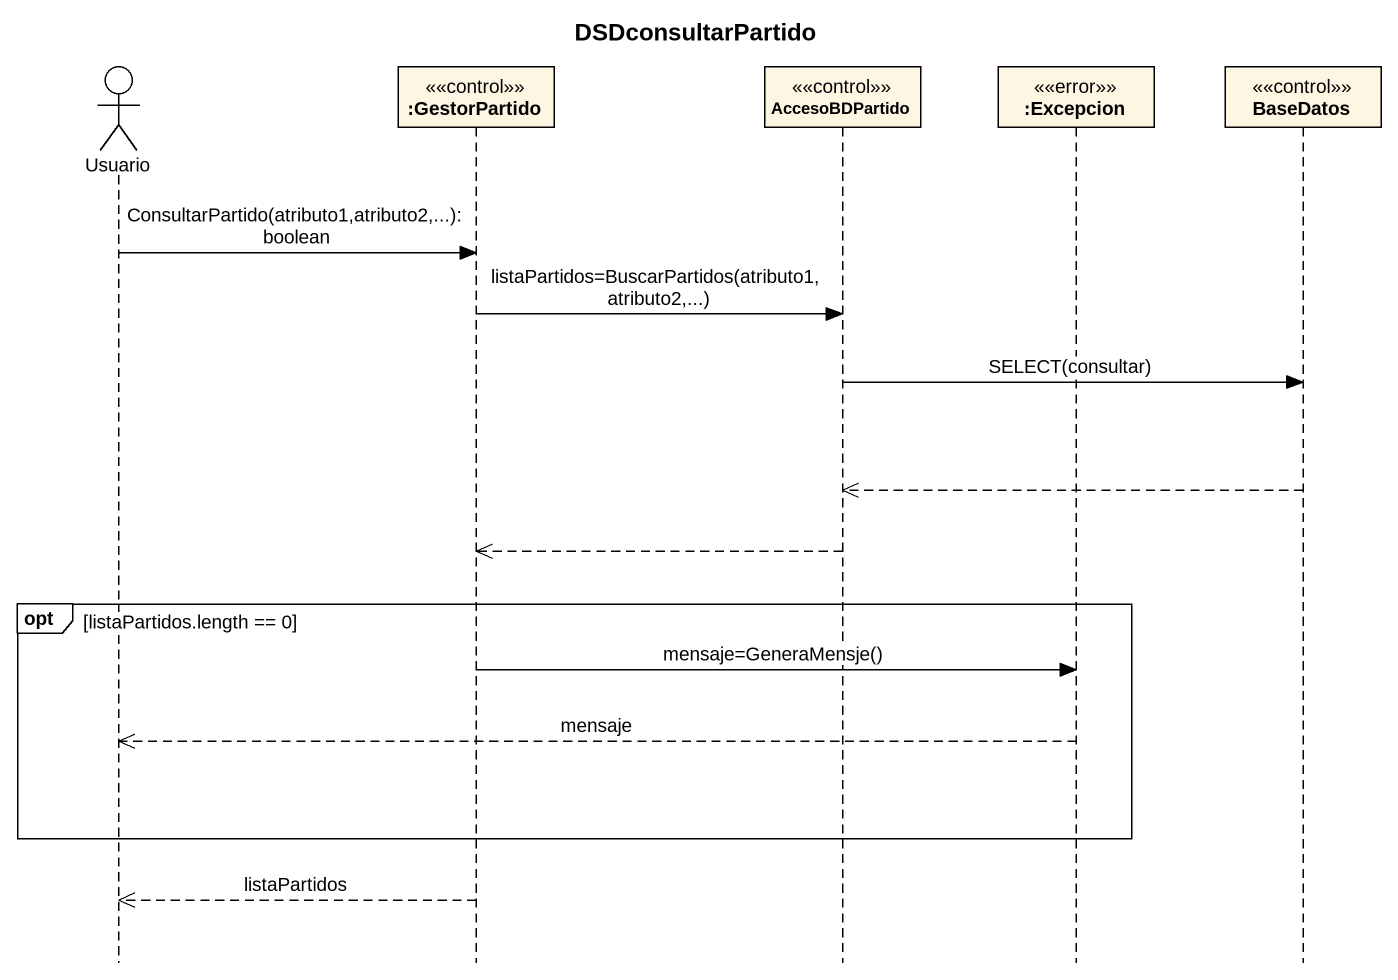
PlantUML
@startuml
title DSDconsultarPartido
hide footbox
actor Usuario
participant ":GestorPartido" as GestorPartido <<control>>
participant AccesoBDPartido <<control>>
participant ":Excepcion" as Excepcion <<error>>
participant BaseDatos <<control>>

Usuario -> GestorPartido : ConsultarPartido(atributo1,atributo2,...): boolean
GestorPartido -> AccesoBDPartido : listaPartidos=BuscarPartidos(atributo1,atributo2,...)
AccesoBDPartido -> BaseDatos : SELECT(consultar)
BaseDatos -->> AccesoBDPartido
AccesoBDPartido -->> GestorPartido
opt listaPartidos.length == 0
  GestorPartido -> Excepcion : mensaje=GeneraMensje()
  Excepcion -->> Usuario : mensaje
end
GestorPartido -->> Usuario : listaPartidos
@enduml
